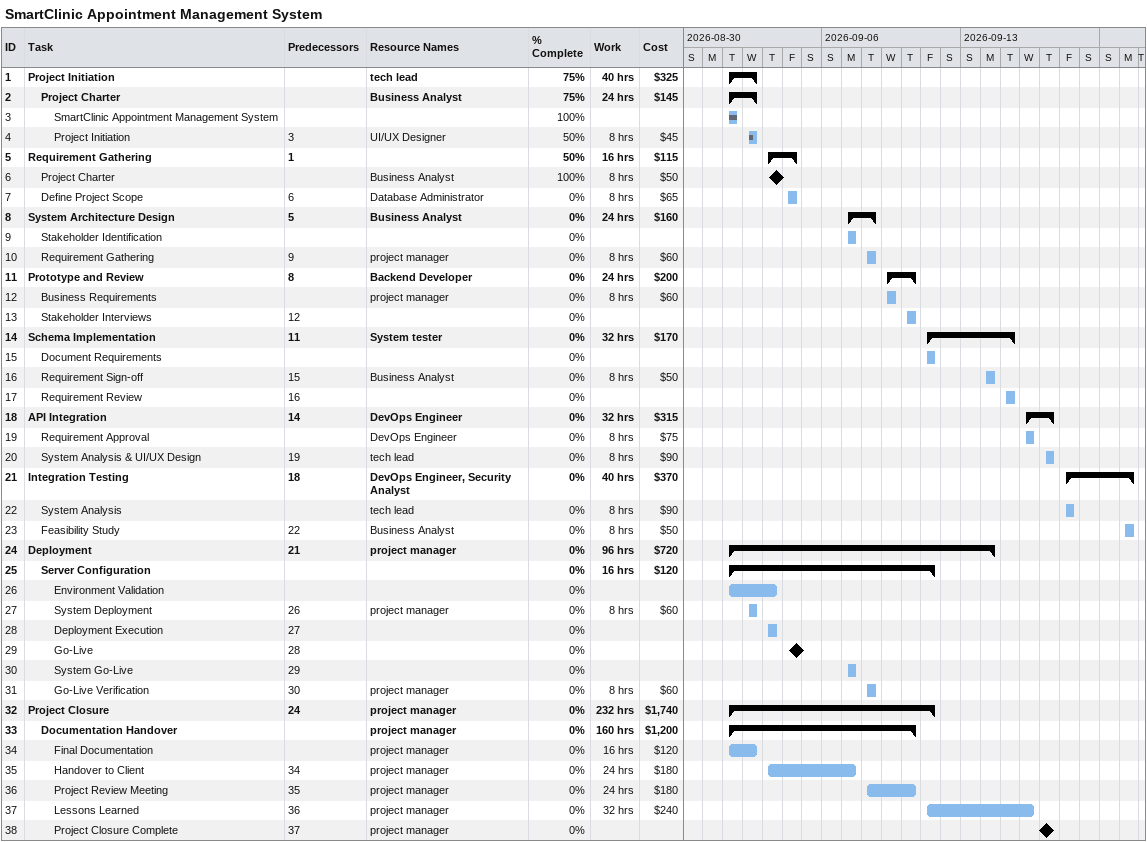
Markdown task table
SmartClinic Appointment Management System

| ID | Level | Task | Start | Finish | Predecessors | Resources | % complete | Work (h) | Cost ($) |
|---|---|---|---|---|---|---|---|---|---|
| 1 | 1 | **Project Initiation** | 2026-09-01 | 2026-09-02 |  | tech lead | 75 | 40 | 325 |
| 2 | 2 | **Project Charter** | 2026-09-01 | 2026-09-02 |  | Business Analyst | 75 | 24 | 145 |
| 3 | 3 | SmartClinic Appointment Management System | 2026-09-01 | 2026-09-01 |  |  | 100 |  |  |
| 4 | 3 | Project Initiation | 2026-09-02 | 2026-09-02 | 3 | UI/UX Designer | 50 | 8 | 45 |
| 5 | 1 | **Requirement Gathering** | 2026-09-03 | 2026-09-04 | 1 |  | 50 | 16 | 115 |
| 6 | 2 | Project Charter (milestone) | 2026-09-03 | 2026-09-03 |  | Business Analyst | 100 | 8 | 50 |
| 7 | 2 | Define Project Scope | 2026-09-04 | 2026-09-04 | 6 | Database Administrator | 0 | 8 | 65 |
| 8 | 1 | **System Architecture Design** | 2026-09-07 | 2026-09-08 | 5 | Business Analyst | 0 | 24 | 160 |
| 9 | 2 | Stakeholder Identification | 2026-09-07 | 2026-09-07 |  |  | 0 |  |  |
| 10 | 2 | Requirement Gathering | 2026-09-08 | 2026-09-08 | 9 | project manager | 0 | 8 | 60 |
| 11 | 1 | **Prototype and Review** | 2026-09-09 | 2026-09-10 | 8 | Backend Developer | 0 | 24 | 200 |
| 12 | 2 | Business Requirements | 2026-09-09 | 2026-09-09 |  | project manager | 0 | 8 | 60 |
| 13 | 2 | Stakeholder Interviews | 2026-09-10 | 2026-09-10 | 12 |  | 0 |  |  |
| 14 | 1 | **Schema Implementation** | 2026-09-11 | 2026-09-15 | 11 | System tester | 0 | 32 | 170 |
| 15 | 2 | Document Requirements | 2026-09-11 | 2026-09-11 |  |  | 0 |  |  |
| 16 | 2 | Requirement Sign-off | 2026-09-14 | 2026-09-14 | 15 | Business Analyst | 0 | 8 | 50 |
| 17 | 2 | Requirement Review | 2026-09-15 | 2026-09-15 | 16 |  | 0 |  |  |
| 18 | 1 | **API Integration** | 2026-09-16 | 2026-09-17 | 14 | DevOps Engineer | 0 | 32 | 315 |
| 19 | 2 | Requirement Approval | 2026-09-16 | 2026-09-16 |  | DevOps Engineer | 0 | 8 | 75 |
| 20 | 2 | System Analysis & UI/UX Design | 2026-09-17 | 2026-09-17 | 19 | tech lead | 0 | 8 | 90 |
| 21 | 1 | **Integration Testing** | 2026-09-18 | 2026-09-21 | 18 | DevOps Engineer, Security Analyst | 0 | 40 | 370 |
| 22 | 2 | System Analysis | 2026-09-18 | 2026-09-18 |  | tech lead | 0 | 8 | 90 |
| 23 | 2 | Feasibility Study | 2026-09-21 | 2026-09-21 | 22 | Business Analyst | 0 | 8 | 50 |
| 24 | 1 | **Deployment** | 2026-09-01 | 2026-09-14 | 21 | project manager | 0 | 96 | 720 |
| 25 | 2 | **Server Configuration** | 2026-09-01 | 2026-09-11 |  |  | 0 | 16 | 120 |
| 26 | 3 | Environment Validation | 2026-09-01 | 2026-09-03 |  |  | 0 |  |  |
| 27 | 3 | System Deployment | 2026-09-02 | 2026-09-02 | 26 | project manager | 0 | 8 | 60 |
| 28 | 3 | Deployment Execution | 2026-09-03 | 2026-09-03 | 27 |  | 0 |  |  |
| 29 | 3 | Go-Live (milestone) | 2026-09-04 | 2026-09-04 | 28 |  | 0 |  |  |
| 30 | 3 | System Go-Live | 2026-09-07 | 2026-09-07 | 29 |  | 0 |  |  |
| 31 | 3 | Go-Live Verification | 2026-09-08 | 2026-09-08 | 30 | project manager | 0 | 8 | 60 |
| 32 | 1 | **Project Closure** | 2026-09-01 | 2026-09-11 | 24 | project manager | 0 | 232 | 1740 |
| 33 | 2 | **Documentation Handover** | 2026-09-01 | 2026-09-10 |  | project manager | 0 | 160 | 1200 |
| 34 | 3 | Final Documentation | 2026-09-01 | 2026-09-02 |  | project manager | 0 | 16 | 120 |
| 35 | 3 | Handover to Client | 2026-09-03 | 2026-09-07 | 34 | project manager | 0 | 24 | 180 |
| 36 | 3 | Project Review Meeting | 2026-09-08 | 2026-09-10 | 35 | project manager | 0 | 24 | 180 |
| 37 | 3 | Lessons Learned | 2026-09-11 | 2026-09-16 | 36 | project manager | 0 | 32 | 240 |
| 38 | 3 | Project Closure Complete (milestone) | 2026-09-17 | 2026-09-17 | 37 | project manager | 0 |  |  |
